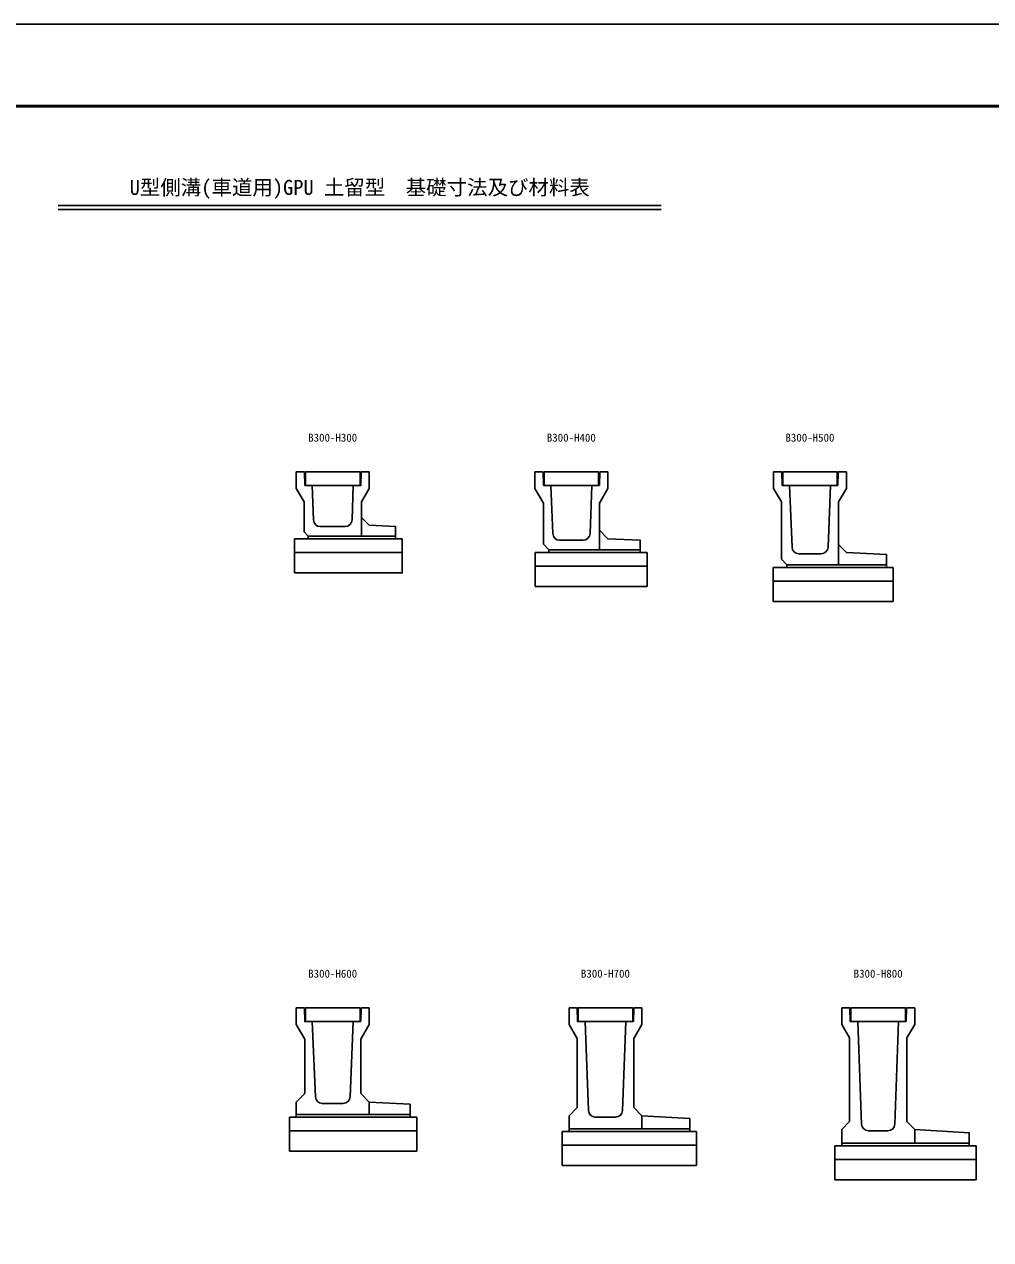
# Model space of a CAD drawing. Units: millimetres, scale not verified. Extents: x -25200 to 25200, y -8910 to 8910.
# Drawn here: x -15060 to -7973, y 0 to 8910 of the extents above; entities that cross this region are included whole.
import ezdxf
from ezdxf.enums import TextEntityAlignment as Align

# ---------------------------------------------------------------- set-up
doc = ezdxf.new("R2010")
doc.units = ezdxf.units.MM
doc.header["$LTSCALE"] = 30
for name, color, linetype, lineweight in [('0-1_Defpoints', 5, 'Continuous', 25), ('0-2_HATCH', 6, 'Continuous', 25), ('0-5_OUTLINE', 3, 'Continuous', 25), ('0-6_TXT', 7, 'Continuous', 25), ('0-7_WAKU', 3, 'Continuous', 25)]:
    doc.layers.add(name, color=color, linetype=linetype, lineweight=lineweight)
doc.styles.add('ＭＳ ゴシック', font='')
doc.styles.get('ＭＳ ゴシック').set_extended_font_data('MS Gothic')

msp = doc.modelspace()

# ---------------------------------------------------------------- linework, layer by layer
at = {"layer": '0-1_Defpoints'}
msp.add_lwpolyline([(-25200, -8910), (0, -8910), (0, 8910), (-25200, 8910)], close=True, dxfattribs=at)
at = {"layer": '0-2_HATCH'}
for points in [[(-12998.1, 5628.11), (-12998.1, 5528.11), (-12598.1, 5528.11), (-12598.1, 5628.11)], [(-11248.1, 5628.11), (-11248.1, 5528.11), (-10848.1, 5528.11), (-10848.1, 5628.11)], [(-9498.1, 5628.11), (-9498.1, 5528.11), (-9098.1, 5528.11), (-9098.1, 5628.11)], [(-12998.1, 1598.73), (-12598.1, 1598.73), (-12598.1, 1698.73), (-12998.1, 1698.73)], [(-10998.1, 1598.73), (-10598.1, 1598.73), (-10598.1, 1698.73), (-10998.1, 1698.73)], [(-8998.1, 1598.73), (-8598.1, 1598.73), (-8598.1, 1698.73), (-8998.1, 1698.73)]]:
    msp.add_lwpolyline(points, close=True, dxfattribs=at)
at = {"layer": '0-5_OUTLINE'}
for p, q in [((-13065.6, 5628.11), (-13065.6, 5508.11)), ((-13005.6, 5628.11), (-13065.6, 5628.11)), ((-13003.1, 5528.11), (-13005.6, 5628.11)), ((-11315.6, 5628.11), (-11315.6, 5508.11)), ((-11255.6, 5628.11), (-11315.6, 5628.11)), ((-11253.1, 5528.11), (-11255.6, 5628.11)), ((-10843.1, 5528.11), (-10840.6, 5628.11)), ((-10840.6, 5628.11), (-10780.6, 5628.11)), ((-10780.6, 5628.11), (-10780.6, 5508.11)), ((-9565.6, 5628.11), (-9565.6, 5508.11)), ((-9505.6, 5628.11), (-9565.6, 5628.11)), ((-9503.1, 5528.11), (-9505.6, 5628.11)), ((-9093.1, 5528.11), (-9090.6, 5628.11)), ((-9090.6, 5628.11), (-9030.6, 5628.11)), ((-9030.6, 5628.11), (-9030.6, 5508.11)), ((-12948.1, 5528.11), (-13003.1, 5528.11)), ((-12948.1, 5528.11), (-12939.71, 5276.44)), ((-12656.49, 5276.44), (-12648.1, 5528.11)), ((-11198.1, 5528.11), (-11253.1, 5528.11)), ((-11198.1, 5528.11), (-11184.9, 5176.23)), ((-10911.29, 5176.23), (-10898.1, 5528.11)), ((-10898.1, 5528.11), (-10843.1, 5528.11)), ((-9448.1, 5528.11), (-9503.1, 5528.11)), ((-9448.1, 5528.11), (-9430.02, 5076.11)), ((-9166.18, 5076.11), (-9148.1, 5528.11)), ((-9148.1, 5528.11), (-9093.1, 5528.11)), ((-13008.1, 5408.11), (-13065.6, 5508.11)), ((-12588.1, 5408.11), (-12530.6, 5508.11)), ((-10843.1, 5400.11), (-10780.6, 5508.11)), ((-9565.6, 5508.11), (-9508.1, 5408.51)), ((-9030.6, 5508.11), (-9088.1, 5408.51)), ((-12588.1, 5408.11), (-12588.1, 5158.11)), ((-10843.1, 5400.11), (-10843.1, 5058.11)), ((-9508.1, 5408.51), (-9508.1, 4988.11)), ((-9088.1, 5408.51), (-9088.1, 4948.11)), ((-12706.46, 5228.11), (-12889.74, 5228.11)), ((-12338.1, 5228.11), (-12338.1, 5138.11)), ((-12288.1, 5138.11), (-13078.1, 5138.11)), ((-13078.1, 5138.11), (-13078.1, 4888.11)), ((-12978.1, 5158.11), (-12338.1, 5158.11)), ((-12978.1, 5158.11), (-12978.1, 5138.11)), ((-11213.1, 5058.11), (-11253.1, 5098.11)), ((-10961.26, 5128.11), (-11134.94, 5128.11)), ((-9030.6, 5038.11), (-9088.1, 5095.61)), ((-12288.1, 5038.11), (-13078.1, 5038.11)), ((-10493.1, 5038.11), (-11313.1, 5038.11)), ((-11313.1, 5038.11), (-11313.1, 4788.11)), ((-10543.1, 5058.11), (-11213.1, 5058.11)), ((-11213.1, 5058.11), (-11213.1, 5038.11)), ((-10493.1, 5038.11), (-10493.1, 4788.11)), ((-9380.06, 5028.11), (-9216.14, 5028.11)), ((-8738.1, 5023.11), (-9030.6, 5038.11)), ((-8738.1, 5023.11), (-8738.1, 4928.11)), ((-10493.1, 4938.11), (-11313.1, 4938.11)), ((-8688.1, 4928.11), (-9568.1, 4928.11)), ((-9568.1, 4928.11), (-9568.1, 4678.11)), ((-9468.1, 4948.11), (-9508.1, 4988.11)), ((-9468.1, 4948.11), (-8738.1, 4948.11)), ((-9468.1, 4948.11), (-9468.1, 4928.11)), ((-8688.1, 4928.11), (-8688.1, 4678.11)), ((-8688.1, 4828.11), (-9568.1, 4828.11)), ((-10493.1, 4788.11), (-11313.1, 4788.11)), ((-8688.1, 4678.11), (-9568.1, 4678.11)), ((-13065.6, 1698.73), (-13065.6, 1578.73)), ((-12590.6, 1698.73), (-12593.1, 1598.73)), ((-12530.6, 1698.73), (-12590.6, 1698.73)), ((-11065.6, 1698.73), (-11065.6, 1578.73)), ((-10590.6, 1698.73), (-10593.1, 1598.73)), ((-10530.6, 1698.73), (-10590.6, 1698.73)), ((-9065.6, 1698.73), (-9065.6, 1578.73)), ((-8590.6, 1698.73), (-8593.1, 1598.73)), ((-8530.6, 1698.73), (-8590.6, 1698.73)), ((-13065.6, 1578.73), (-13003.1, 1470.73)), ((-12948.1, 1598.73), (-12925.09, 1046.65)), ((-12648.1, 1598.73), (-12671.1, 1046.65)), ((-12593.1, 1598.73), (-12648.1, 1598.73)), ((-11065.6, 1578.73), (-11005.6, 1474.73)), ((-10648.1, 1598.73), (-10673.71, 946.76)), ((-10593.1, 1598.73), (-10648.1, 1598.73)), ((-8948.1, 1598.73), (-8919.9, 846.85)), ((-8648.1, 1598.73), (-8676.29, 846.85)), ((-8593.1, 1598.73), (-8648.1, 1598.73)), ((-13003.1, 1470.73), (-13003.1, 1071.23)), ((-10590.6, 968.73), (-10590.6, 1474.73)), ((-13065.6, 1008.73), (-13003.1, 1071.23)), ((-12530.6, 1008.73), (-12593.1, 1071.23)), ((-13065.6, 1008.73), (-13065.6, 898.73)), ((-12875.14, 998.73), (-12721.06, 998.73)), ((-12530.6, 1008.73), (-12530.6, 918.73)), ((-12530.6, 1008.73), (-12230.6, 993.73)), ((-12230.6, 993.73), (-12230.6, 898.73)), ((-13115.6, 898.73), (-13115.6, 648.73)), ((-12180.6, 898.73), (-13115.6, 898.73)), ((-13065.6, 918.73), (-12230.6, 918.73)), ((-12180.6, 898.73), (-12180.6, 648.73)), ((-11065.6, 908.73), (-11065.6, 793.73)), ((-10723.67, 898.73), (-10872.52, 898.73)), ((-10530.6, 908.73), (-10590.6, 968.73)), ((-10530.6, 908.73), (-10530.6, 813.73)), ((-11065.6, 813.73), (-10180.6, 813.73)), ((-8530.6, 808.73), (-8588.1, 866.23)), ((-8530.6, 808.73), (-8530.6, 708.73)), ((-12180.6, 798.73), (-13115.6, 798.73)), ((-11115.6, 793.73), (-11115.6, 543.73)), ((-10130.6, 793.73), (-11115.6, 793.73)), ((-10130.6, 793.73), (-10130.6, 543.73)), ((-8726.26, 798.73), (-8869.94, 798.73)), ((-12180.6, 648.73), (-13115.6, 648.73)), ((-10130.6, 693.73), (-11115.6, 693.73)), ((-9115.6, 688.73), (-9115.6, 438.73)), ((-8080.6, 688.73), (-9115.6, 688.73)), ((-8130.6, 708.73), (-9065.6, 708.73)), ((-8080.6, 688.73), (-8080.6, 438.73)), ((-10130.6, 543.73), (-11115.6, 543.73)), ((-8080.6, 588.73), (-9115.6, 588.73)), ((-8080.6, 438.73), (-9115.6, 438.73))]:
    msp.add_line(p, q, dxfattribs=at)
for points in [[(-12648.1, 5528.11), (-12593.1, 5528.11), (-12590.6, 5628.11), (-12530.6, 5628.11), (-12530.6, 5508.11)], [(-11315.6, 5508.11), (-11253.1, 5399.85), (-11253.1, 5098.11)], [(-13008.1, 5408.11), (-13008.1, 5188.11), (-12978.1, 5158.11)], [(-12588.1, 5295.61), (-12530.6, 5238.11), (-12338.1, 5228.11)], [(-10843.1, 5200.61), (-10780.6, 5138.11), (-10543.1, 5128.11), (-10543.1, 5038.11)], [(-12288.1, 5138.11), (-12288.1, 4888.11), (-13078.1, 4888.11)], [(-13065.6, 1698.73), (-13005.6, 1698.73), (-13003.1, 1598.73), (-12948.1, 1598.73)], [(-12530.6, 1698.73), (-12530.6, 1578.73), (-12593.1, 1470.73), (-12593.1, 1071.23)], [(-11065.6, 1698.73), (-11005.6, 1698.73), (-11003.1, 1598.73), (-10948.1, 1598.73), (-10922.49, 946.76)], [(-10530.6, 1698.73), (-10530.6, 1578.73), (-10590.6, 1474.73)], [(-9065.6, 1698.73), (-9005.6, 1698.73), (-9003.1, 1598.73), (-8948.1, 1598.73)], [(-8530.6, 1698.73), (-8530.6, 1578.73), (-8588.1, 1478.73), (-8588.1, 866.23)], [(-9065.6, 1578.73), (-9008.1, 1478.73), (-9008.1, 866.23)], [(-11065.6, 908.73), (-11005.6, 968.73), (-11005.6, 1474.73)], [(-10530.6, 908.73), (-10180.6, 888.73), (-10180.6, 793.73)], [(-9065.6, 688.73), (-9065.6, 808.73), (-9008.1, 866.23)], [(-8530.6, 808.73), (-8130.6, 783.73), (-8130.6, 688.73)]]:
    msp.add_lwpolyline(points, dxfattribs=at)
for centre, start, end in [((-12889.74, 5278.11), 181.90915, 270), ((-12706.46, 5278.11), 270, 358.09085), ((-11134.94, 5178.11), 182.14759, 270), ((-10961.26, 5178.11), 270, 357.85241), ((-9380.06, 5078.11), 182.29061, 270), ((-9216.14, 5078.11), 270, 357.70939), ((-12875.14, 1048.73), 182.38594, 270), ((-12721.06, 1048.73), 270, 357.61406), ((-10872.52, 948.73), 182.24975, 270), ((-10723.67, 948.73), 270, 357.75025), ((-8869.94, 848.73), 182.14759, 270), ((-8726.26, 848.73), 270, 357.85241)]:
    msp.add_arc(centre, 50, start, end, dxfattribs=at)
at = {"layer": '0-6_TXT'}
for p, q in [((-14811.12, 7581.59), (-10388.88, 7581.59)), ((-14811.12, 7552.79), (-10388.88, 7552.79))]:
    msp.add_line(p, q, dxfattribs=at)
at = {"layer": '0-7_WAKU', "lineweight": 50}
msp.add_lwpolyline([(-24600, -8310), (-600, -8310), (-600, 8310), (-24600, 8310)], close=True, dxfattribs=at)

# ---------------------------------------------------------------- texts
at = {"layer": '0-6_TXT', "style": 'ＭＳ ゴシック'}
for s, height, p in [('U型側溝(車道用)GPU 土留型\u3000基礎寸法及び材料表', 110, (-14287.5, 7626.59)), ('B300-H300', 58.65, (-12978.1, 5832.89)), ('B300-H400', 58.65, (-11228.1, 5832.89)), ('B300-H500', 58.65, (-9478.1, 5832.89)), ('B300-H600', 58.65, (-12978.1, 1903.52)), ('B300-H700', 58.65, (-10978.1, 1903.52)), ('B300-H800', 58.65, (-8978.1, 1903.52))]:
    msp.add_text(s, height=height, dxfattribs=at).set_placement(p, align=Align.BOTTOM_LEFT)

doc.saveas('drawing.dxf')
